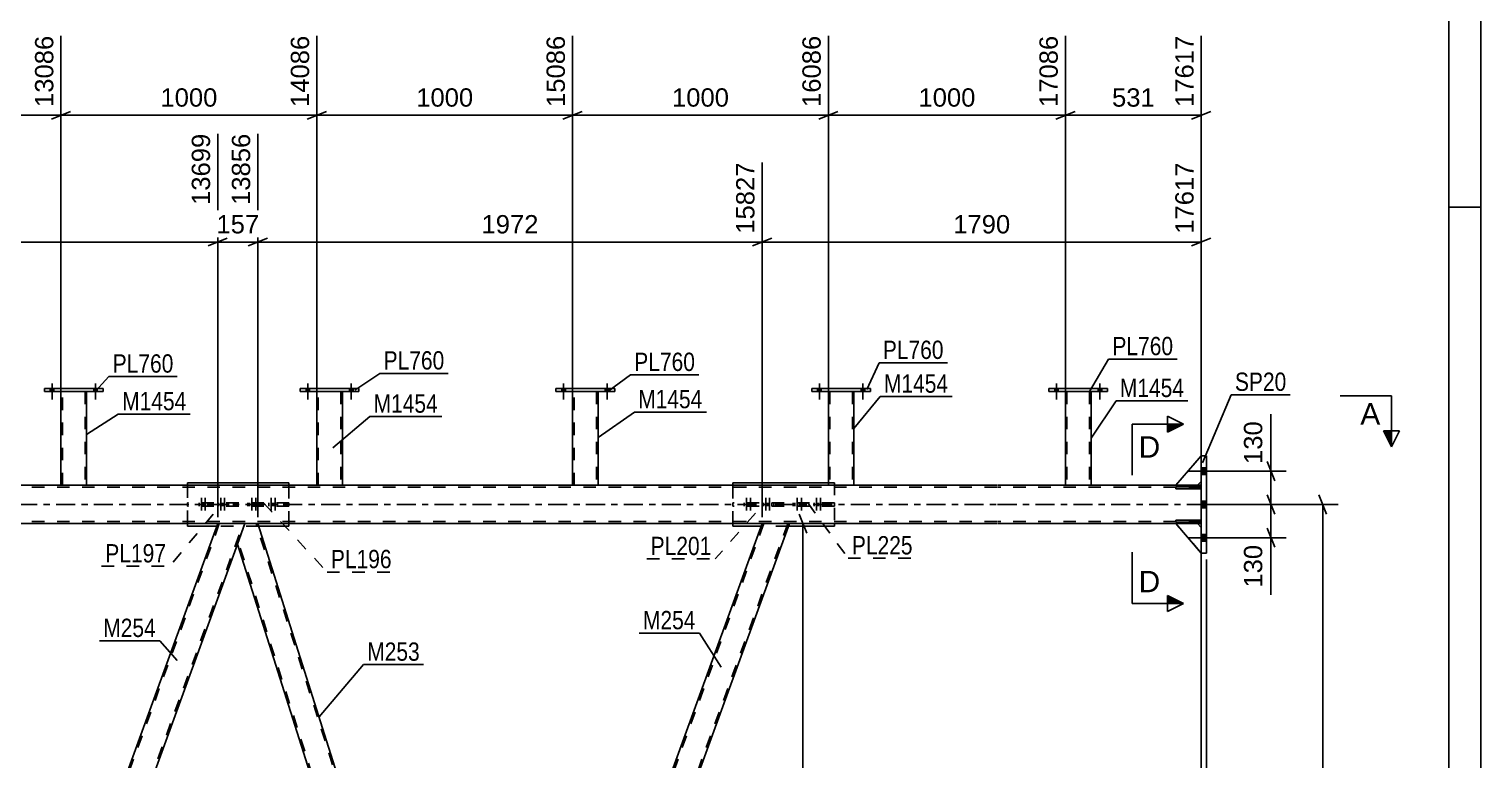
# Model space of a CAD drawing. Header units: millimetres. Extents: x -135 to 706, y -401 to 193.
# Drawn here: x 478.5 to 705.6, y -39.9 to 74.3 of the extents above; entities that cross this region are included whole.
import ezdxf

# ---------------------------------------------------------------- set-up
doc = ezdxf.new("R2010")
doc.units = ezdxf.units.MM
doc.linetypes.add('DXK_LINE_DOT2', pattern=[3.9198, 1.9599, -1.9599])
doc.linetypes.add('DXK_LINE_DOT3', pattern=[5.9187, 2.979, -0.9799, 0.9799, -0.9799])
doc.styles.add('Arial', font='arial.ttf', dxfattribs={"height": 0.2})
doc.styles.add('Arial Narrow', font='ARIALN.TTF', dxfattribs={"height": 0.2})

# ---------------------------------------------------------------- blocks, each defined once
blk = doc.blocks.new('Unknown-717262918-1115')
at = {"color": 5, "linetype": 'Continuous'}
for p, q in [((705.55, -400.51), (705.55, 193.49)), ((700.55, -395.51), (700.55, 188.49)), ((705.55, 46.49), (700.55, 46.49))]:
    blk.add_line(p, q, dxfattribs=at)
blk = doc.blocks.new('Part-717262918-3186 - 3120')
at = {"color": 2, "linetype": 'Continuous'}
for p, q in [((600.9, 17.64), (600.9, 18.12)), ((610.1, 18.12), (600.9, 18.12)), ((610.1, 17.64), (600.9, 17.64)), ((610.1, 17.64), (610.1, 18.12))]:
    blk.add_line(p, q, dxfattribs=at)
blk = doc.blocks.new('Part-717262918-3152 - 3120')
at = {"color": 2, "linetype": 'Continuous'}
for p, q in [((520.9, 17.64), (520.9, 18.12)), ((530.1, 18.12), (520.9, 18.12)), ((530.1, 17.64), (520.9, 17.64)), ((530.1, 17.64), (530.1, 18.12))]:
    blk.add_line(p, q, dxfattribs=at)
blk = doc.blocks.new('Part-717262918-3157 - 3120')
at = {"color": 2, "linetype": 'Continuous'}
for p, q in [((563.5, 17.64), (563.5, 3)), ((567.5, 3), (567.5, 17.64))]:
    blk.add_line(p, q, dxfattribs=at)
at = {"color": 7, "linetype": 'DXK_LINE_DOT2'}
for p, q in [((567.5, 17.64), (563.5, 17.64)), ((563.74, 3), (563.74, 17.64)), ((567.26, 17.64), (567.26, 3)), ((567.5, 3), (563.5, 3)), ((563.5, 3), (563.5, 3)), ((567.5, 3), (567.5, 3)), ((567.5, 3), (567.5, 3))]:
    blk.add_line(p, q, dxfattribs=at)
blk = doc.blocks.new('Bolt-717262918-3159 - 3120')
at = {"linetype": 'Continuous'}
for points in [[(638.89, 17.64), (639.45, 17.64), (639.45, 18.12), (638.89, 18.12)], [(638.89, 17.64), (639.45, 17.64), (639.45, 18.12), (638.89, 18.12)], [(645.69, 17.64), (646.25, 17.64), (646.25, 18.12), (645.69, 18.12)], [(645.69, 17.64), (646.25, 17.64), (646.25, 18.12), (645.69, 18.12)]]:
    blk.add_hatch(color=1, dxfattribs=at).paths.add_polyline_path(points)
at = {"color": 1, "linetype": 'Continuous'}
for p, q in [((639.17, 18.92), (639.17, 16.4)), ((639.17, 18.92), (639.17, 16.4)), ((645.97, 18.92), (645.97, 16.4)), ((645.97, 18.92), (645.97, 16.4)), ((638.89, 18.12), (638.89, 17.64)), ((638.89, 18.12), (638.89, 17.64)), ((639.45, 18.12), (639.45, 17.64)), ((639.45, 18.12), (639.45, 17.64)), ((645.69, 18.12), (645.69, 17.64)), ((645.69, 18.12), (645.69, 17.64)), ((646.25, 18.12), (646.25, 17.64)), ((646.25, 18.12), (646.25, 17.64))]:
    blk.add_line(p, q, dxfattribs=at)
blk = doc.blocks.new('Bolt-717262918-3160 - 3120')
at = {"color": 1, "linetype": 'DXK_LINE_DOT2'}
for p, q in [((590.35, 0.24), (590.35, -0.24)), ((590.71, 1.04), (590.71, -1.96)), ((590.95, 0.24), (590.95, -0.24)), ((591.07, 0.24), (591.07, -0.24)), ((591.31, 1.04), (591.31, -1.96)), ((591.67, 0.24), (591.67, -0.24)), ((593.36, 0.24), (593.36, -0.24)), ((593.72, 1.04), (593.72, -1.96)), ((593.96, 0.24), (593.96, -0.24)), ((594.08, 0.24), (594.08, -0.24)), ((594.32, 1.04), (594.32, -1.96)), ((594.68, 0.24), (594.68, -0.24))]:
    blk.add_line(p, q, dxfattribs=at)
blk = doc.blocks.new('Bolt-717262918-3161 - 3120')
at = {"linetype": 'Continuous'}
for points in [[(601.82, 17.64), (602.38, 17.64), (602.38, 18.12), (601.82, 18.12)], [(601.82, 17.64), (602.38, 17.64), (602.38, 18.12), (601.82, 18.12)], [(608.62, 17.64), (609.18, 17.64), (609.18, 18.12), (608.62, 18.12)], [(608.62, 17.64), (609.18, 17.64), (609.18, 18.12), (608.62, 18.12)]]:
    blk.add_hatch(color=1, dxfattribs=at).paths.add_polyline_path(points)
at = {"color": 1, "linetype": 'Continuous'}
for p, q in [((602.1, 18.92), (602.1, 16.4)), ((602.1, 18.92), (602.1, 16.4)), ((608.9, 18.92), (608.9, 16.4)), ((608.9, 18.92), (608.9, 16.4)), ((601.82, 18.12), (601.82, 17.64)), ((601.82, 18.12), (601.82, 17.64)), ((602.38, 18.12), (602.38, 17.64)), ((602.38, 18.12), (602.38, 17.64)), ((608.62, 18.12), (608.62, 17.64)), ((608.62, 18.12), (608.62, 17.64)), ((609.18, 18.12), (609.18, 17.64)), ((609.18, 18.12), (609.18, 17.64))]:
    blk.add_line(p, q, dxfattribs=at)
blk = doc.blocks.new('Bolt-717262918-3163 - 3120')
at = {"linetype": 'Continuous'}
for points in [[(561.82, 17.64), (562.38, 17.64), (562.38, 18.12), (561.82, 18.12)], [(561.82, 17.64), (562.38, 17.64), (562.38, 18.12), (561.82, 18.12)], [(568.62, 17.64), (569.18, 17.64), (569.18, 18.12), (568.62, 18.12)], [(568.62, 17.64), (569.18, 17.64), (569.18, 18.12), (568.62, 18.12)]]:
    blk.add_hatch(color=1, dxfattribs=at).paths.add_polyline_path(points)
at = {"color": 1, "linetype": 'Continuous'}
for p, q in [((562.1, 18.92), (562.1, 16.4)), ((562.1, 18.92), (562.1, 16.4)), ((568.9, 18.92), (568.9, 16.4)), ((568.9, 18.92), (568.9, 16.4)), ((561.82, 18.12), (561.82, 17.64)), ((561.82, 18.12), (561.82, 17.64)), ((562.38, 18.12), (562.38, 17.64)), ((562.38, 18.12), (562.38, 17.64)), ((568.62, 18.12), (568.62, 17.64)), ((568.62, 18.12), (568.62, 17.64)), ((569.18, 18.12), (569.18, 17.64)), ((569.18, 18.12), (569.18, 17.64))]:
    blk.add_line(p, q, dxfattribs=at)
blk = doc.blocks.new('Part-717262918-3176 - 3120')
at = {"color": 2, "linetype": 'Continuous'}
for p, q in [((560.9, 17.64), (560.9, 18.12)), ((570.1, 18.12), (560.9, 18.12)), ((570.1, 17.64), (560.9, 17.64)), ((570.1, 17.64), (570.1, 18.12))]:
    blk.add_line(p, q, dxfattribs=at)
blk = doc.blocks.new('Part-717262918-3181 - 3120')
at = {"color": 2, "linetype": 'Continuous'}
for p, q in [((603.5, 17.64), (603.5, 3)), ((607.5, 17.64), (607.5, 3))]:
    blk.add_line(p, q, dxfattribs=at)
at = {"color": 7, "linetype": 'DXK_LINE_DOT2'}
for p, q in [((603.5, 17.64), (607.5, 17.64)), ((603.74, 17.64), (603.74, 3)), ((607.26, 17.64), (607.26, 3)), ((607.5, 3), (603.5, 3))]:
    blk.add_line(p, q, dxfattribs=at)
blk = doc.blocks.new('Part-717262918-3191 - 3120')
at = {"color": 2, "linetype": 'Continuous'}
for p, q in [((640.57, 17.64), (640.57, 3)), ((644.57, 17.64), (644.57, 3))]:
    blk.add_line(p, q, dxfattribs=at)
at = {"color": 7, "linetype": 'DXK_LINE_DOT2'}
for p, q in [((640.57, 17.64), (644.57, 17.64)), ((640.81, 17.64), (640.81, 3)), ((644.33, 17.64), (644.33, 3)), ((644.57, 3), (640.57, 3))]:
    blk.add_line(p, q, dxfattribs=at)
blk = doc.blocks.new('Part-717262918-3196 - 3120')
at = {"color": 2, "linetype": 'Continuous'}
for p, q in [((637.97, 17.64), (637.97, 18.12)), ((647.17, 18.12), (637.97, 18.12)), ((647.17, 17.64), (637.97, 17.64)), ((647.17, 17.64), (647.17, 18.12))]:
    blk.add_line(p, q, dxfattribs=at)
blk = doc.blocks.new('Bolt-717262918-3332 - 3120')
at = {"color": 1, "linetype": 'DXK_LINE_DOT2'}
for p, q in [((598.27, 0.24), (598.27, -0.24)), ((598.63, 1.04), (598.63, -1.96)), ((598.92, 0.24), (598.92, -0.24)), ((598.99, 0.24), (598.99, -0.24)), ((599.28, 1.04), (599.28, -1.96)), ((599.64, 0.24), (599.64, -0.24)), ((601.26, 0.24), (601.26, -0.24)), ((601.62, 1.04), (601.62, -1.96)), ((601.9, 0.24), (601.9, -0.24)), ((601.98, 0.24), (601.98, -0.24)), ((602.26, 1.04), (602.26, -1.96)), ((602.62, 0.24), (602.62, -0.24))]:
    blk.add_line(p, q, dxfattribs=at)
blk = doc.blocks.new('Bolt-717262918-3206 - 3120')
at = {"linetype": 'Continuous'}
for points in [[(521.82, 17.64), (522.38, 17.64), (522.38, 18.12), (521.82, 18.12)], [(521.82, 17.64), (522.38, 17.64), (522.38, 18.12), (521.82, 18.12)], [(528.62, 17.64), (529.18, 17.64), (529.18, 18.12), (528.62, 18.12)], [(528.62, 17.64), (529.18, 17.64), (529.18, 18.12), (528.62, 18.12)]]:
    blk.add_hatch(color=1, dxfattribs=at).paths.add_polyline_path(points)
at = {"color": 1, "linetype": 'Continuous'}
for p, q in [((522.1, 18.92), (522.1, 16.4)), ((522.1, 18.92), (522.1, 16.4)), ((528.9, 18.92), (528.9, 16.4)), ((528.9, 18.92), (528.9, 16.4)), ((521.82, 18.12), (521.82, 17.64)), ((521.82, 18.12), (521.82, 17.64)), ((522.38, 18.12), (522.38, 17.64)), ((522.38, 18.12), (522.38, 17.64)), ((528.62, 18.12), (528.62, 17.64)), ((528.62, 18.12), (528.62, 17.64)), ((529.18, 18.12), (529.18, 17.64)), ((529.18, 18.12), (529.18, 17.64))]:
    blk.add_line(p, q, dxfattribs=at)
blk = doc.blocks.new('Bolt-717262918-3207 - 3120')
at = {"color": 1, "linetype": 'DXK_LINE_DOT2'}
for p, q in [((505.09, 0.24), (505.09, -0.24)), ((505.45, 1.04), (505.45, -1.96)), ((505.69, 0.24), (505.69, -0.24)), ((505.81, 0.24), (505.81, -0.24)), ((506.05, 1.04), (506.05, -1.96)), ((506.41, 0.24), (506.41, -0.24)), ((508.11, 0.24), (508.11, -0.24)), ((508.47, 1.04), (508.47, -1.96)), ((508.71, 0.24), (508.71, -0.24)), ((508.83, 0.24), (508.83, -0.24)), ((509.07, 1.04), (509.07, -1.96)), ((509.43, 0.24), (509.43, -0.24))]:
    blk.add_line(p, q, dxfattribs=at)
blk = doc.blocks.new('Bolt-717262918-3208 - 3120')
at = {"color": 1, "linetype": 'DXK_LINE_DOT2'}
for p, q in [((513, 0.24), (513, -0.24)), ((513.36, 1.04), (513.36, -1.96)), ((513.6, 0.24), (513.6, -0.24)), ((513.72, 0.24), (513.72, -0.24)), ((513.96, 1.04), (513.96, -1.96)), ((514.32, 0.24), (514.32, -0.24)), ((516.02, 0.24), (516.02, -0.24)), ((516.38, 1.04), (516.38, -1.96)), ((516.62, 0.24), (516.62, -0.24)), ((516.74, 0.24), (516.74, -0.24)), ((516.98, 1.04), (516.98, -1.96)), ((517.34, 0.24), (517.34, -0.24))]:
    blk.add_line(p, q, dxfattribs=at)
blk = doc.blocks.new('Part-717262918-3354 - 3120')
at = {"color": 2, "linetype": 'Continuous'}
for p, q in [((661.81, -7.6), (661.81, 7.6)), ((661.81, 7.6), (662.61, 7.6)), ((662.61, 7.6), (662.61, -7.6)), ((662.61, -7.6), (661.81, -7.6))]:
    blk.add_line(p, q, dxfattribs=at)
blk = doc.blocks.new('Part-717262918-3308 - 3120')
at = {"color": 7, "linetype": 'DXK_LINE_DOT2'}
for p, q in [((508.26, -3), (465.39, -120.79)), ((469.14, -120.79), (512.01, -3)), ((508.01, -3), (512.26, -3)), ((512.26, -3), (511.1, -6.21))]:
    blk.add_line(p, q, dxfattribs=at)
at = {"color": 2, "linetype": 'Continuous'}
for p, q in [((465.86, -118.8), (508.01, -3)), ((511.1, -6.21), (469.39, -120.79))]:
    blk.add_line(p, q, dxfattribs=at)
blk = doc.blocks.new('Part-717262918-3313 - 3120')
at = {"color": 7, "linetype": 'DXK_LINE_DOT2'}
for p, q in [((593.4, -3), (550.52, -120.79)), ((597.14, -3), (554.27, -120.79)), ((593.14, -3), (597.4, -3))]:
    blk.add_line(p, q, dxfattribs=at)
at = {"color": 2, "linetype": 'Continuous'}
for p, q in [((550.99, -118.79), (593.14, -3)), ((597.4, -3), (554.53, -120.79))]:
    blk.add_line(p, q, dxfattribs=at)
blk = doc.blocks.new('Part-717262918-3328 - 3120')
at = {"color": 2, "linetype": 'Continuous'}
for p, q in [((512.26, -3), (511.1, -6.21)), ((550.99, -118.79), (514.28, -3)), ((511.1, -6.21), (547.43, -120.79))]:
    blk.add_line(p, q, dxfattribs=at)
at = {"color": 7, "linetype": 'DXK_LINE_DOT2'}
for p, q in [((514.28, -3), (512.26, -3)), ((550.86, -119.16), (514.02, -3)), ((547.68, -120.79), (511.23, -5.84))]:
    blk.add_line(p, q, dxfattribs=at)
blk = doc.blocks.new('Bolt-717262918-3339 - 3120')
at = {"linetype": 'Continuous'}
for points in [[(481.82, 17.64), (482.38, 17.64), (482.38, 18.12), (481.82, 18.12)], [(481.82, 17.64), (482.38, 17.64), (482.38, 18.12), (481.82, 18.12)], [(488.62, 17.64), (489.18, 17.64), (489.18, 18.12), (488.62, 18.12)], [(488.62, 17.64), (489.18, 17.64), (489.18, 18.12), (488.62, 18.12)]]:
    blk.add_hatch(color=1, dxfattribs=at).paths.add_polyline_path(points)
at = {"color": 1, "linetype": 'Continuous'}
for p, q in [((482.1, 18.92), (482.1, 16.4)), ((482.1, 18.92), (482.1, 16.4)), ((488.9, 18.92), (488.9, 16.4)), ((488.9, 18.92), (488.9, 16.4)), ((481.82, 18.12), (481.82, 17.64)), ((481.82, 18.12), (481.82, 17.64)), ((482.38, 18.12), (482.38, 17.64)), ((482.38, 18.12), (482.38, 17.64)), ((488.62, 18.12), (488.62, 17.64)), ((488.62, 18.12), (488.62, 17.64)), ((489.18, 18.12), (489.18, 17.64)), ((489.18, 18.12), (489.18, 17.64))]:
    blk.add_line(p, q, dxfattribs=at)
blk = doc.blocks.new('Part-717262918-3712 - 3120')
at = {"color": 2, "linetype": 'Continuous'}
for p, q in [((657.81, -3), (661.21, -3)), ((661.81, -7.6), (657.81, -3)), ((661.21, -3), (661.81, -3.6))]:
    blk.add_line(p, q, dxfattribs=at)
at = {"color": 7, "linetype": 'DXK_LINE_DOT2'}
blk.add_line((661.81, -7.6), (661.81, -3.6), dxfattribs=at)
blk = doc.blocks.new('Part-717262918-3778 - 3120')
at = {"color": 2, "linetype": 'Continuous'}
for p, q in [((588.54, 3.4), (588.54, 3)), ((603.5, 3.4), (588.54, 3.4)), ((588.54, -3.4), (588.54, -3)), ((593, -3.4), (588.54, -3.4)), ((604.45, -3.4), (597.25, -3.4)), ((604.45, -3.4), (604.45, -3))]:
    blk.add_line(p, q, dxfattribs=at)
at = {"color": 7, "linetype": 'DXK_LINE_DOT2'}
for p, q in [((588.54, -3), (588.54, 3)), ((603.5, 3.4), (604.45, 3.4)), ((604.45, 3.4), (604.45, -3)), ((597.25, -3.4), (593, -3.4))]:
    blk.add_line(p, q, dxfattribs=at)
blk = doc.blocks.new('Bolt-717262918-3736 - 3120')
at = {"linetype": 'Continuous'}
for points in [[(662.61, 4.68), (662.61, 5.72), (661.81, 5.72), (661.81, 4.68)], [(662.61, 4.68), (662.61, 5.72), (661.81, 5.72), (661.81, 4.68)], [(662.61, 4.68), (662.61, 5.72), (661.81, 5.72), (661.81, 4.68)], [(662.61, -0.52), (662.61, 0.52), (661.81, 0.52), (661.81, -0.52)], [(662.61, -0.52), (662.61, 0.52), (661.81, 0.52), (661.81, -0.52)], [(662.61, -5.72), (662.61, -4.68), (661.81, -4.68), (661.81, -5.72)], [(662.61, -5.72), (662.61, -4.68), (661.81, -4.68), (661.81, -5.72)], [(662.61, -5.72), (662.61, -4.68), (661.81, -4.68), (661.81, -5.72)]]:
    blk.add_hatch(color=1, dxfattribs=at).paths.add_polyline_path(points)
at = {"color": 1, "linetype": 'Continuous'}
for p, q in [((664.01, 5.2), (659.81, 5.2)), ((664.01, 5.2), (659.81, 5.2)), ((664.01, 5.2), (659.81, 5.2)), ((662.61, 5.72), (661.81, 5.72)), ((662.61, 5.72), (661.81, 5.72)), ((662.61, 5.72), (661.81, 5.72)), ((662.61, 4.68), (661.81, 4.68)), ((662.61, 4.68), (661.81, 4.68)), ((662.61, 4.68), (661.81, 4.68)), ((664.01, 0), (659.81, 0)), ((664.01, 0), (659.81, 0)), ((662.61, 0.52), (661.81, 0.52)), ((662.61, 0.52), (661.81, 0.52)), ((662.61, -0.52), (661.81, -0.52)), ((662.61, -0.52), (661.81, -0.52)), ((664.01, -5.2), (659.81, -5.2)), ((664.01, -5.2), (659.81, -5.2)), ((664.01, -5.2), (659.81, -5.2)), ((662.61, -4.68), (661.81, -4.68)), ((662.61, -4.68), (661.81, -4.68)), ((662.61, -4.68), (661.81, -4.68)), ((662.61, -5.72), (661.81, -5.72)), ((662.61, -5.72), (661.81, -5.72)), ((662.61, -5.72), (661.81, -5.72))]:
    blk.add_line(p, q, dxfattribs=at)
blk = doc.blocks.new('Part-717262918-3643 - 3120')
at = {"color": 2, "linetype": 'Continuous'}
for p, q in [((480.9, 17.64), (480.9, 18.12)), ((490.1, 18.12), (480.9, 18.12)), ((490.1, 17.64), (480.9, 17.64)), ((490.1, 17.64), (490.1, 18.12))]:
    blk.add_line(p, q, dxfattribs=at)
blk = doc.blocks.new('Part-717262918-3599 - 3120')
at = {"color": 7, "linetype": 'DXK_LINE_DOT2'}
for p, q in [((661.81, -2.44), (657.81, -2.44)), ((657.81, -2.44), (657.81, -2.76)), ((657.81, -2.76), (661.81, -2.76)), ((661.21, -2.76), (661.21, -2.44)), ((661.81, -2.76), (661.81, -2.44))]:
    blk.add_line(p, q, dxfattribs=at)
blk = doc.blocks.new('Part-717262918-3487 - 3120')
at = {"color": 7, "linetype": 'DXK_LINE_DOT2'}
for p, q in [((604.45, 0.24), (588.54, 0.24)), ((588.54, 0.24), (588.54, -0.24)), ((594.95, 0.24), (594.95, -0.24)), ((597.99, -0.24), (597.99, 0.24)), ((604.45, 0.24), (604.45, -0.24)), ((604.45, -0.24), (588.54, -0.24))]:
    blk.add_line(p, q, dxfattribs=at)
blk = doc.blocks.new('Part-717262918-3492 - 3120')
at = {"color": 2, "linetype": 'Continuous'}
for p, q in [((503.29, 3.4), (503.29, 3)), ((503.29, 3.4), (519.14, 3.4)), ((519.14, 3.4), (519.14, 3)), ((503.29, -3), (503.29, -3.4)), ((503.29, -3.4), (507.86, -3.4)), ((519.14, -3.4), (514.4, -3.4)), ((519.14, -3.4), (519.14, -3))]:
    blk.add_line(p, q, dxfattribs=at)
at = {"color": 7, "linetype": 'DXK_LINE_DOT2'}
for p, q in [((503.29, 3), (503.29, -3)), ((519.14, -3), (519.14, 3)), ((514.4, -3.4), (507.86, -3.4))]:
    blk.add_line(p, q, dxfattribs=at)
blk = doc.blocks.new('Part-717262918-3497 - 3120')
at = {"color": 7, "linetype": 'DXK_LINE_DOT2'}
for p, q in [((519.14, 0.24), (503.29, 0.24)), ((503.29, 0.24), (503.29, -0.24)), ((509.7, 0.24), (509.7, -0.24)), ((512.73, -0.24), (512.73, 0.24)), ((519.14, 0.24), (519.14, -0.24)), ((519.14, -0.24), (503.29, -0.24))]:
    blk.add_line(p, q, dxfattribs=at)
blk = doc.blocks.new('Part-717262918-3711 - 3120')
at = {"color": 7, "linetype": 'DXK_LINE_DOT2'}
for p, q in [((661.81, 7.6), (657.81, 3)), ((661.81, 3.6), (661.81, 7.6)), ((657.81, 3), (661.21, 3)), ((661.21, 3), (661.81, 3.6))]:
    blk.add_line(p, q, dxfattribs=at)
blk = doc.blocks.new('Part-717262918-3596 - 3120')
at = {"color": 2, "linetype": 'Continuous'}
for p, q in [((657.81, 2.76), (661.81, 2.76)), ((657.81, 2.44), (657.81, 2.76)), ((661.81, 2.44), (657.81, 2.44)), ((661.81, 2.76), (661.81, 2.44))]:
    blk.add_line(p, q, dxfattribs=at)
at = {"color": 7, "linetype": 'DXK_LINE_DOT2'}
blk.add_line((661.21, 2.44), (661.21, 2.76), dxfattribs=at)
blk = doc.blocks.new('Part-717262918-3597 - 3120')
at = {"color": 2, "linetype": 'Continuous'}
for p, q in [((657.81, -2.44), (661.81, -2.44)), ((657.81, -2.76), (657.81, -2.44)), ((661.81, -2.76), (657.81, -2.76)), ((661.81, -2.44), (661.81, -2.76))]:
    blk.add_line(p, q, dxfattribs=at)
at = {"color": 7, "linetype": 'DXK_LINE_DOT2'}
blk.add_line((661.21, -2.76), (661.21, -2.44), dxfattribs=at)
blk = doc.blocks.new('Part-717262918-3598 - 3120')
at = {"color": 7, "linetype": 'DXK_LINE_DOT2'}
for p, q in [((661.81, 2.76), (657.81, 2.76)), ((657.81, 2.76), (657.81, 2.44)), ((657.81, 2.44), (661.81, 2.44)), ((661.21, 2.76), (661.21, 2.44)), ((661.81, 2.44), (661.81, 2.76))]:
    blk.add_line(p, q, dxfattribs=at)
blk = doc.blocks.new('Part-717262918-3600 - 3120')
at = {"color": 2, "linetype": 'Continuous'}
for p, q in [((661.81, 7.6), (657.81, 3)), ((657.81, 3), (661.21, 3)), ((661.21, 3), (661.81, 3.6))]:
    blk.add_line(p, q, dxfattribs=at)
at = {"color": 7, "linetype": 'DXK_LINE_DOT2'}
blk.add_line((661.81, 7.6), (661.81, 3.6), dxfattribs=at)
blk = doc.blocks.new('Part-717262918-3605 - 3120')
at = {"color": 7, "linetype": 'DXK_LINE_DOT2'}
for p, q in [((629.87, 2.68), (-39.95, 2.68)), ((661.81, 2.68), (629.97, 2.68)), ((661.21, 3), (657.81, 3)), ((661.81, -3), (661.81, 3)), ((629.87, -2.68), (-39.95, -2.68)), ((661.81, -2.68), (629.97, -2.68)), ((661.21, -3), (657.81, -3))]:
    blk.add_line(p, q, dxfattribs=at)
at = {"color": 2, "linetype": 'Continuous'}
for p, q in [((629.87, 3), (-35.95, 3)), ((657.81, 3), (629.97, 3)), ((661.81, 3), (661.21, 3)), ((629.87, -3), (-35.95, -3)), ((657.81, -3), (629.97, -3)), ((661.81, -3), (661.21, -3))]:
    blk.add_line(p, q, dxfattribs=at)
at = {"color": 7, "linetype": 'DXK_LINE_DOT3'}
for p, q in [((-49.95, 0), (629.87, 0)), ((629.97, 0), (671.81, 0))]:
    blk.add_line(p, q, dxfattribs=at)
blk = doc.blocks.new('Part-717262918-3638 - 3120')
at = {"color": 2, "linetype": 'Continuous'}
for p, q in [((523.5, 17.64), (523.5, 3)), ((527.5, 3), (527.5, 17.64))]:
    blk.add_line(p, q, dxfattribs=at)
at = {"color": 7, "linetype": 'DXK_LINE_DOT2'}
for p, q in [((527.5, 17.64), (523.5, 17.64)), ((523.74, 3), (523.74, 17.64)), ((527.26, 17.64), (527.26, 3)), ((527.5, 3), (523.5, 3)), ((523.5, 3), (523.5, 3)), ((527.5, 3), (527.5, 3)), ((527.5, 3), (527.5, 3))]:
    blk.add_line(p, q, dxfattribs=at)
blk = doc.blocks.new('Part-717262918-3648 - 3120')
at = {"color": 2, "linetype": 'Continuous'}
for p, q in [((483.5, 17.64), (483.5, 3)), ((487.5, 3), (487.5, 17.64))]:
    blk.add_line(p, q, dxfattribs=at)
at = {"color": 7, "linetype": 'DXK_LINE_DOT2'}
for p, q in [((487.5, 17.64), (483.5, 17.64)), ((483.74, 3), (483.74, 17.64)), ((487.26, 17.64), (487.26, 3)), ((487.5, 3), (483.5, 3)), ((483.5, 3), (483.5, 3)), ((487.5, 3), (487.5, 3)), ((487.5, 3), (487.5, 3))]:
    blk.add_line(p, q, dxfattribs=at)
blk = doc.blocks.new('Part-717262918-3713 - 3120')
at = {"color": 7, "linetype": 'DXK_LINE_DOT2'}
for p, q in [((657.81, -3), (661.21, -3)), ((661.81, -7.6), (657.81, -3)), ((661.21, -3), (661.81, -3.6)), ((661.81, -3.6), (661.81, -7.6))]:
    blk.add_line(p, q, dxfattribs=at)
blk = doc.blocks.new('StraightDimension-717262918-5148 - 3120')
at = {"color": 7, "linetype": 'Continuous'}
for p, q in [((593.14, -2), (593.14, 53.45)), ((661.81, 4), (661.81, 53.45)), ((594.64, 41.63), (591.64, 40.43)), ((593.14, 41.03), (661.81, 41.03)), ((660.31, 40.43), (663.31, 41.63))]:
    blk.add_line(p, q, dxfattribs=at)
at = {"color": 0, "linetype": 'Continuous'}
blk.add_wipeout([(661.21, 54.05), (657.01, 54.05), (657.01, 41.73), (661.21, 41.73)], dxfattribs=at)
at = {"color": 0}
blk.add_wipeout([(632.52, 41.78), (632.52, 45.98), (622.43, 45.98), (622.43, 41.78)], dxfattribs=at)
at = {"color": 3, "linetype": 'Continuous', "style": 'Arial'}
blk.add_text('17617', height=2.865, rotation=90.0002, dxfattribs=at).set_placement((660.61, 42.33))
at = {"color": 3, "style": 'Arial'}
blk.add_text('1790', height=2.865, dxfattribs=at).set_placement((623.03, 42.38))
blk = doc.blocks.new('StraightDimension-717262918-10245 - 3120')
at = {"color": 7, "linetype": 'Continuous'}
for p, q in [((443.5, 15.44), (443.5, 73.27)), ((483.5, 15.44), (483.5, 73.27)), ((445, 61.45), (442, 60.25)), ((482, 60.25), (485, 61.45)), ((443.5, 60.85), (483.5, 60.85))]:
    blk.add_line(p, q, dxfattribs=at)
at = {"color": 0, "linetype": 'Continuous'}
blk.add_wipeout([(482.9, 73.87), (478.7, 73.87), (478.7, 61.55), (482.9, 61.55)], dxfattribs=at)
at = {"color": 0}
blk.add_wipeout([(468.55, 61.6), (468.55, 65.8), (458.45, 65.8), (458.45, 61.6)], dxfattribs=at)
at = {"color": 3, "linetype": 'Continuous', "style": 'Arial'}
blk.add_text('13086', height=2.865, rotation=90.0002, dxfattribs=at).set_placement((482.3, 62.15))
at = {"color": 3, "style": 'Arial'}
blk.add_text('1000', height=2.865, dxfattribs=at).set_placement((459.05, 62.2))
blk = doc.blocks.new('StraightDimension-717262918-10242 - 3120')
at = {"color": 7, "linetype": 'Continuous'}
for p, q in [((563.5, 16.33), (563.5, 73.27)), ((603.5, 16.33), (603.5, 73.27)), ((565, 61.45), (562, 60.25)), ((602, 60.25), (605, 61.45)), ((563.5, 60.85), (603.5, 60.85))]:
    blk.add_line(p, q, dxfattribs=at)
at = {"color": 0, "linetype": 'Continuous'}
blk.add_wipeout([(602.9, 73.87), (598.7, 73.87), (598.7, 61.55), (602.9, 61.55)], dxfattribs=at)
at = {"color": 0}
blk.add_wipeout([(588.55, 61.6), (588.55, 65.8), (578.45, 65.8), (578.45, 61.6)], dxfattribs=at)
at = {"color": 3, "linetype": 'Continuous', "style": 'Arial'}
blk.add_text('16086', height=2.865, rotation=90.0002, dxfattribs=at).set_placement((602.3, 62.15))
at = {"color": 3, "style": 'Arial'}
blk.add_text('1000', height=2.865, dxfattribs=at).set_placement((579.05, 62.2))
blk = doc.blocks.new('StraightDimension-717262918-3820 - 3120')
at = {"color": 7, "linetype": 'Continuous'}
for p, q in [((663.61, 5.2), (675.1, 5.2)), ((672.1, 6.7), (673.3, 3.7)), ((672.7, 0), (672.7, 5.2)), ((663.61, 0), (675.1, 0)), ((673.3, -1.5), (672.1, 1.5))]:
    blk.add_line(p, q, dxfattribs=at)
at = {"color": 0}
blk.add_wipeout([(671.94, 13.6), (667.74, 13.6), (667.74, 5.72), (671.94, 5.72)], dxfattribs=at)
at = {"color": 7, "linetype": 'Continuous'}
blk.add_line((672.7, 5.2), (672.7, 14.12), dxfattribs=at)
blk.add_line((672.7, 5.2), (672.7, 14.12), dxfattribs=at)
at = {"color": 3, "style": 'Arial'}
blk.add_text('130', height=2.865, rotation=90.0002, dxfattribs=at).set_placement((671.35, 6.33))
blk = doc.blocks.new('StraightDimension-717262918-10243 - 3120')
at = {"color": 7, "linetype": 'Continuous'}
for p, q in [((523.5, 15.44), (523.5, 73.27)), ((563.5, 16.33), (563.5, 73.27)), ((525, 61.45), (522, 60.25)), ((562, 60.25), (565, 61.45)), ((523.5, 60.85), (563.5, 60.85))]:
    blk.add_line(p, q, dxfattribs=at)
at = {"color": 0, "linetype": 'Continuous'}
blk.add_wipeout([(562.9, 73.87), (558.7, 73.87), (558.7, 61.55), (562.9, 61.55)], dxfattribs=at)
at = {"color": 0}
blk.add_wipeout([(548.55, 61.6), (548.55, 65.8), (538.45, 65.8), (538.45, 61.6)], dxfattribs=at)
at = {"color": 3, "linetype": 'Continuous', "style": 'Arial'}
blk.add_text('15086', height=2.865, rotation=90.0002, dxfattribs=at).set_placement((562.3, 62.15))
at = {"color": 3, "style": 'Arial'}
blk.add_text('1000', height=2.865, dxfattribs=at).set_placement((539.05, 62.2))
blk = doc.blocks.new('StraightDimension-717262918-9407 - 3120')
at = {"color": 7, "linetype": 'Continuous'}
for p, q in [((600.13, -4.5), (598.93, -1.5)), ((606.5, -3), (596.68, -3)), ((599.53, -120.79), (599.53, -3))]:
    blk.add_line(p, q, dxfattribs=at)
blk = doc.blocks.new('StraightDimension-717262918-4424 - 3120')
at = {"color": 7, "linetype": 'Continuous'}
blk.add_line((661.81, -4), (661.81, -67.85), dxfattribs=at)
blk = doc.blocks.new('StraightDimension-717262918-5117 - 3120')
at = {"color": 7, "linetype": 'Continuous'}
for p, q in [((514.28, -2), (514.28, 57.95)), ((593.14, -2), (593.14, 53.45)), ((515.78, 41.63), (512.78, 40.43)), ((514.28, 41.03), (593.14, 41.03)), ((591.64, 40.43), (594.64, 41.63))]:
    blk.add_line(p, q, dxfattribs=at)
at = {"color": 0, "linetype": 'Continuous'}
blk.add_wipeout([(592.54, 54.05), (588.34, 54.05), (588.34, 41.73), (592.54, 41.73)], dxfattribs=at)
at = {"color": 0}
blk.add_wipeout([(558.76, 41.78), (558.76, 45.98), (548.66, 45.98), (548.66, 41.78)], dxfattribs=at)
at = {"color": 3, "linetype": 'Continuous', "style": 'Arial'}
blk.add_text('15827', height=2.865, rotation=90.0002, dxfattribs=at).set_placement((591.94, 42.33))
at = {"color": 3, "style": 'Arial'}
blk.add_text('1972', height=2.865, dxfattribs=at).set_placement((549.26, 42.38))
blk = doc.blocks.new('StraightDimension-717262918-3812 - 3120')
at = {"color": 7, "linetype": 'Continuous'}
for p, q in [((663.61, 0), (675.1, 0)), ((672.1, 1.5), (673.3, -1.5)), ((672.7, -5.2), (672.7, 0)), ((673.3, -6.7), (672.1, -3.7)), ((663.61, -5.2), (675.1, -5.2))]:
    blk.add_line(p, q, dxfattribs=at)
at = {"color": 0}
blk.add_wipeout([(671.94, -5.73), (667.74, -5.73), (667.74, -13.6), (671.94, -13.6)], dxfattribs=at)
at = {"color": 7, "linetype": 'Continuous'}
blk.add_line((672.7, -5.2), (672.7, -14.12), dxfattribs=at)
blk.add_line((672.7, -5.2), (672.7, -14.12), dxfattribs=at)
at = {"color": 3, "style": 'Arial'}
blk.add_text('130', height=2.865, rotation=90.0002, dxfattribs=at).set_placement((671.35, -13))
blk = doc.blocks.new('StraightDimension-717262918-4529 - 3120')
at = {"color": 7, "linetype": 'Continuous'}
for p, q in [((663.61, 0), (683.2, 0)), ((681.4, -1.5), (680.2, 1.5)), ((680.8, -124.39), (680.8, 0))]:
    blk.add_line(p, q, dxfattribs=at)
blk = doc.blocks.new('StraightDimension-717262918-5055 - 3120')
at = {"color": 7, "linetype": 'Continuous'}
for p, q in [((429.13, -2), (429.13, 57.95)), ((508.01, -2), (508.01, 57.95)), ((430.63, 41.63), (427.63, 40.43)), ((429.13, 41.03), (508.01, 41.03)), ((506.51, 40.43), (509.51, 41.63))]:
    blk.add_line(p, q, dxfattribs=at)
at = {"color": 0, "linetype": 'Continuous'}
blk.add_wipeout([(507.41, 58.55), (503.21, 58.55), (503.21, 46.23), (507.41, 46.23)], dxfattribs=at)
at = {"color": 0}
blk.add_wipeout([(473.62, 41.78), (473.62, 45.98), (463.52, 45.98), (463.52, 41.78)], dxfattribs=at)
at = {"color": 3, "linetype": 'Continuous', "style": 'Arial'}
blk.add_text('13699', height=2.865, rotation=90.0002, dxfattribs=at).set_placement((506.81, 46.83))
at = {"color": 3, "style": 'Arial'}
blk.add_text('1972', height=2.865, dxfattribs=at).set_placement((464.12, 42.38))
blk = doc.blocks.new('StraightDimension-717262918-5086 - 3120')
at = {"color": 7, "linetype": 'Continuous'}
for p, q in [((508.01, -2), (508.01, 57.95)), ((514.28, -2), (514.28, 57.95)), ((506.51, 40.43), (509.51, 41.63)), ((508.01, 41.03), (514.28, 41.03)), ((515.78, 41.63), (512.78, 40.43))]:
    blk.add_line(p, q, dxfattribs=at)
at = {"color": 0}
blk.add_wipeout([(515.08, 41.78), (515.08, 45.98), (507.21, 45.98), (507.21, 41.78)], dxfattribs=at)
at = {"color": 0, "linetype": 'Continuous'}
blk.add_wipeout([(513.68, 58.55), (509.48, 58.55), (509.48, 46.23), (513.68, 46.23)], dxfattribs=at)
at = {"color": 3, "linetype": 'Continuous', "style": 'Arial'}
blk.add_text('13856', height=2.865, rotation=90.0002, dxfattribs=at).set_placement((513.08, 46.83))
at = {"color": 3, "style": 'Arial'}
blk.add_text('157', height=2.865, dxfattribs=at).set_placement((507.81, 42.38))
blk = doc.blocks.new('StraightDimension-717262918-5216 - 3120')
at = {"color": 7, "linetype": 'Continuous'}
blk.add_line((662.61, -8.6), (662.61, -162.28), dxfattribs=at)
blk = doc.blocks.new('StraightDimension-717262918-10240 - 3120')
at = {"color": 7, "linetype": 'Continuous'}
for p, q in [((640.57, 16.33), (640.57, 73.27)), ((661.81, 4), (661.81, 73.27)), ((642.07, 61.45), (639.07, 60.25)), ((660.31, 60.25), (663.31, 61.45)), ((640.57, 60.85), (661.81, 60.85))]:
    blk.add_line(p, q, dxfattribs=at)
at = {"color": 0, "linetype": 'Continuous'}
blk.add_wipeout([(661.21, 73.87), (657.01, 73.87), (657.01, 61.55), (661.21, 61.55)], dxfattribs=at)
at = {"color": 0}
blk.add_wipeout([(655.13, 61.6), (655.13, 65.8), (647.26, 65.8), (647.26, 61.6)], dxfattribs=at)
at = {"color": 3, "linetype": 'Continuous', "style": 'Arial'}
blk.add_text('17617', height=2.865, rotation=90.0002, dxfattribs=at).set_placement((660.61, 62.15))
at = {"color": 3, "style": 'Arial'}
blk.add_text('531', height=2.865, dxfattribs=at).set_placement((647.86, 62.2))
blk = doc.blocks.new('StraightDimension-717262918-10241 - 3120')
at = {"color": 7, "linetype": 'Continuous'}
for p, q in [((603.5, 16.33), (603.5, 73.27)), ((640.57, 16.33), (640.57, 73.27)), ((605, 61.45), (602, 60.25)), ((639.07, 60.25), (642.07, 61.45)), ((603.5, 60.85), (640.57, 60.85))]:
    blk.add_line(p, q, dxfattribs=at)
at = {"color": 0, "linetype": 'Continuous'}
blk.add_wipeout([(639.97, 73.87), (635.77, 73.87), (635.77, 61.55), (639.97, 61.55)], dxfattribs=at)
at = {"color": 0}
blk.add_wipeout([(627.08, 61.6), (627.08, 65.8), (616.99, 65.8), (616.99, 61.6)], dxfattribs=at)
at = {"color": 3, "linetype": 'Continuous', "style": 'Arial'}
blk.add_text('17086', height=2.865, rotation=90.0002, dxfattribs=at).set_placement((639.37, 62.15))
at = {"color": 3, "style": 'Arial'}
blk.add_text('1000', height=2.865, dxfattribs=at).set_placement((617.59, 62.2))
blk = doc.blocks.new('StraightDimension-717262918-10244 - 3120')
at = {"color": 7, "linetype": 'Continuous'}
for p, q in [((483.5, 15.44), (483.5, 73.27)), ((523.5, 15.44), (523.5, 73.27)), ((485, 61.45), (482, 60.25)), ((522, 60.25), (525, 61.45)), ((483.5, 60.85), (523.5, 60.85))]:
    blk.add_line(p, q, dxfattribs=at)
at = {"color": 0, "linetype": 'Continuous'}
blk.add_wipeout([(522.9, 73.87), (518.7, 73.87), (518.7, 61.55), (522.9, 61.55)], dxfattribs=at)
at = {"color": 0}
blk.add_wipeout([(508.54, 61.6), (508.54, 65.8), (498.45, 65.8), (498.45, 61.6)], dxfattribs=at)
at = {"color": 3, "linetype": 'Continuous', "style": 'Arial'}
blk.add_text('14086', height=2.865, rotation=90.0002, dxfattribs=at).set_placement((522.3, 62.15))
at = {"color": 3, "style": 'Arial'}
blk.add_text('1000', height=2.865, dxfattribs=at).set_placement((499.05, 62.2))
blk = doc.blocks.new('Mark-717262918-3187 - 3120')
at = {"color": 0}
blk.add_wipeout([(659.13, 16.79), (659.13, 19.79), (649.08, 19.79), (649.08, 16.79)], dxfattribs=at)
blk.add_wipeout([(659.13, 16.79), (659.13, 19.79), (649.08, 19.79), (649.08, 16.79)], dxfattribs=at)
at = {"color": 30, "linetype": 'Continuous'}
for p, q in [((644.57, 10.35), (648.48, 16.19)), ((648.48, 16.19), (659.73, 16.19))]:
    blk.add_line(p, q, dxfattribs=at)
at = {"color": 3, "style": 'Arial Narrow'}
blk.add_text('M1454', height=2.863, dxfattribs=at).set_placement((649.08, 16.79))
blk = doc.blocks.new('Mark-717262918-3192 - 3120')
at = {"color": 0}
blk.add_wipeout([(657.42, 23.34), (657.42, 26.34), (647.92, 26.34), (647.92, 23.34)], dxfattribs=at)
blk.add_wipeout([(657.42, 23.34), (657.42, 26.34), (647.92, 26.34), (647.92, 23.34)], dxfattribs=at)
at = {"color": 30, "linetype": 'Continuous'}
for p, q in [((644.34, 17.64), (647.32, 22.74)), ((647.32, 22.74), (658.02, 22.74))]:
    blk.add_line(p, q, dxfattribs=at)
at = {"color": 3, "style": 'Arial Narrow'}
blk.add_text('PL760', height=2.863, dxfattribs=at).set_placement((647.92, 23.34))
blk = doc.blocks.new('Mark-717262918-3148 - 3120')
at = {"color": 0}
blk.add_wipeout([(543.45, 21.1), (543.45, 24.1), (533.95, 24.1), (533.95, 21.1)], dxfattribs=at)
blk.add_wipeout([(543.45, 21.1), (543.45, 24.1), (533.95, 24.1), (533.95, 21.1)], dxfattribs=at)
at = {"color": 30, "linetype": 'Continuous'}
for p, q in [((529.44, 17.88), (533.35, 20.5)), ((533.35, 20.5), (544.05, 20.5))]:
    blk.add_line(p, q, dxfattribs=at)
at = {"color": 3, "style": 'Arial Narrow'}
blk.add_text('PL760', height=2.863, dxfattribs=at).set_placement((533.95, 21.1))
blk = doc.blocks.new('Mark-717262918-3153 - 3120')
at = {"color": 0}
blk.add_wipeout([(583.82, 15.05), (583.82, 18.05), (573.76, 18.05), (573.76, 15.05)], dxfattribs=at)
blk.add_wipeout([(583.82, 15.05), (583.82, 18.05), (573.76, 18.05), (573.76, 15.05)], dxfattribs=at)
at = {"color": 30, "linetype": 'Continuous'}
for p, q in [((567.5, 10.47), (573.16, 14.45)), ((573.16, 14.45), (584.42, 14.45))]:
    blk.add_line(p, q, dxfattribs=at)
at = {"color": 3, "style": 'Arial Narrow'}
blk.add_text('M1454', height=2.863, dxfattribs=at).set_placement((573.76, 15.05))
blk = doc.blocks.new('Mark-717262918-3172 - 3120')
at = {"color": 0}
blk.add_wipeout([(582.65, 20.87), (582.65, 23.87), (573.15, 23.87), (573.15, 20.87)], dxfattribs=at)
blk.add_wipeout([(582.65, 20.87), (582.65, 23.87), (573.15, 23.87), (573.15, 20.87)], dxfattribs=at)
at = {"color": 30, "linetype": 'Continuous'}
for p, q in [((569.01, 17.64), (572.55, 20.27)), ((572.55, 20.27), (583.25, 20.27))]:
    blk.add_line(p, q, dxfattribs=at)
at = {"color": 3, "style": 'Arial Narrow'}
blk.add_text('PL760', height=2.863, dxfattribs=at).set_placement((573.15, 20.87))
blk = doc.blocks.new('Mark-717262918-3177 - 3120')
at = {"color": 0}
blk.add_wipeout([(622.24, 17.47), (622.24, 20.47), (612.19, 20.47), (612.19, 17.47)], dxfattribs=at)
blk.add_wipeout([(622.24, 17.47), (622.24, 20.47), (612.19, 20.47), (612.19, 17.47)], dxfattribs=at)
at = {"color": 30, "linetype": 'Continuous'}
for p, q in [((607.5, 11.9), (611.59, 16.87)), ((611.59, 16.87), (622.84, 16.87))]:
    blk.add_line(p, q, dxfattribs=at)
at = {"color": 3, "style": 'Arial Narrow'}
blk.add_text('M1454', height=2.863, dxfattribs=at).set_placement((612.19, 17.47))
blk = doc.blocks.new('Mark-717262918-3182 - 3120')
at = {"color": 0}
blk.add_wipeout([(621.53, 22.75), (621.53, 25.75), (612.02, 25.75), (612.02, 22.75)], dxfattribs=at)
blk.add_wipeout([(621.53, 22.75), (621.53, 25.75), (612.02, 25.75), (612.02, 22.75)], dxfattribs=at)
at = {"color": 30, "linetype": 'Continuous'}
for p, q in [((609.49, 17.98), (611.42, 22.15)), ((611.42, 22.15), (622.13, 22.15))]:
    blk.add_line(p, q, dxfattribs=at)
at = {"color": 3, "style": 'Arial Narrow'}
blk.add_text('PL760', height=2.863, dxfattribs=at).set_placement((612.02, 22.75))
blk = doc.blocks.new('Mark-717262918-3304 - 3120')
at = {"color": 0}
blk.add_wipeout([(498.33, -20.72), (498.33, -17.72), (490.11, -17.72), (490.11, -20.72)], dxfattribs=at)
blk.add_wipeout([(498.33, -20.72), (498.33, -17.72), (490.11, -17.72), (490.11, -20.72)], dxfattribs=at)
at = {"color": 30, "linetype": 'Continuous'}
for p in [(489.51, -21.32), (501.66, -24.4)]:
    blk.add_line(p, (498.93, -21.32), dxfattribs=at)
at = {"color": 3, "style": 'Arial Narrow'}
blk.add_text('M254', height=2.863, dxfattribs=at).set_placement((490.11, -20.72))
blk = doc.blocks.new('Mark-717262918-3309 - 3120')
at = {"color": 0}
blk.add_wipeout([(582.74, -19.51), (582.74, -16.51), (574.51, -16.51), (574.51, -19.51)], dxfattribs=at)
blk.add_wipeout([(582.74, -19.51), (582.74, -16.51), (574.51, -16.51), (574.51, -19.51)], dxfattribs=at)
at = {"color": 30, "linetype": 'Continuous'}
for p in [(573.91, -20.11), (586.72, -25.42)]:
    blk.add_line(p, (583.34, -20.11), dxfattribs=at)
at = {"color": 3, "style": 'Arial Narrow'}
blk.add_text('M254', height=2.863, dxfattribs=at).set_placement((574.51, -19.51))
blk = doc.blocks.new('Mark-717262918-3324 - 3120')
at = {"color": 0}
blk.add_wipeout([(539.61, -24.44), (539.61, -21.44), (531.39, -21.44), (531.39, -24.44)], dxfattribs=at)
blk.add_wipeout([(539.61, -24.44), (539.61, -21.44), (531.39, -21.44), (531.39, -24.44)], dxfattribs=at)
at = {"color": 30, "linetype": 'Continuous'}
for p, q in [((523.86, -33.22), (530.79, -25.04)), ((530.79, -25.04), (540.21, -25.04))]:
    blk.add_line(p, q, dxfattribs=at)
at = {"color": 3, "style": 'Arial Narrow'}
blk.add_text('M253', height=2.863, dxfattribs=at).set_placement((531.39, -24.44))
blk = doc.blocks.new('Mark-717262918-3350 - 3120')
at = {"color": 0}
blk.add_wipeout([(675.12, 17.76), (675.12, 20.76), (667.08, 20.76), (667.08, 17.76)], dxfattribs=at)
blk.add_wipeout([(675.12, 17.76), (675.12, 20.76), (667.08, 20.76), (667.08, 17.76)], dxfattribs=at)
at = {"color": 30, "linetype": 'Continuous'}
for p, q in [((661.98, 6.49), (666.48, 17.16)), ((666.48, 17.16), (675.72, 17.16))]:
    blk.add_line(p, q, dxfattribs=at)
at = {"color": 3, "style": 'Arial Narrow'}
blk.add_text('SP20', height=2.863, dxfattribs=at).set_placement((667.08, 17.76))
blk = doc.blocks.new('Mark-717262918-3774 - 3120')
at = {"color": 0}
blk.add_wipeout([(585.22, -7.92), (585.22, -4.92), (575.71, -4.92), (575.71, -7.92)], dxfattribs=at)
blk.add_wipeout([(585.22, -7.92), (585.22, -4.92), (575.71, -4.92), (575.71, -7.92)], dxfattribs=at)
at = {"color": 30, "linetype": 'DXK_LINE_DOT2'}
for p in [(592.09, -1.36), (575.11, -8.52)]:
    blk.add_line(p, (585.82, -8.52), dxfattribs=at)
at = {"color": 3, "style": 'Arial Narrow'}
blk.add_text('PL201', height=2.863, dxfattribs=at).set_placement((575.71, -7.92))
blk = doc.blocks.new('Mark-717262918-3483 - 3120')
at = {"color": 0}
blk.add_wipeout([(616.68, -7.81), (616.68, -4.81), (607.18, -4.81), (607.18, -7.81)], dxfattribs=at)
blk.add_wipeout([(616.68, -7.81), (616.68, -4.81), (607.18, -4.81), (607.18, -7.81)], dxfattribs=at)
at = {"color": 30, "linetype": 'DXK_LINE_DOT2'}
for p, q in [((600.28, 0.24), (606.58, -8.41)), ((606.58, -8.41), (617.28, -8.41))]:
    blk.add_line(p, q, dxfattribs=at)
at = {"color": 3, "style": 'Arial Narrow'}
blk.add_text('PL225', height=2.863, dxfattribs=at).set_placement((607.18, -7.81))
blk = doc.blocks.new('Mark-717262918-3488 - 3120')
at = {"color": 0}
blk.add_wipeout([(499.93, -9.07), (499.93, -6.07), (490.43, -6.07), (490.43, -9.07)], dxfattribs=at)
blk.add_wipeout([(499.93, -9.07), (499.93, -6.07), (490.43, -6.07), (490.43, -9.07)], dxfattribs=at)
at = {"color": 30, "linetype": 'DXK_LINE_DOT2'}
for p in [(507.31, -1.5), (489.83, -9.67)]:
    blk.add_line(p, (500.53, -9.67), dxfattribs=at)
at = {"color": 3, "style": 'Arial Narrow'}
blk.add_text('PL197', height=2.863, dxfattribs=at).set_placement((490.43, -9.07))
blk = doc.blocks.new('Mark-717262918-3493 - 3120')
at = {"color": 0}
blk.add_wipeout([(535.22, -9.96), (535.22, -6.96), (525.71, -6.96), (525.71, -9.96)], dxfattribs=at)
blk.add_wipeout([(535.22, -9.96), (535.22, -6.96), (525.71, -6.96), (525.71, -9.96)], dxfattribs=at)
at = {"color": 30, "linetype": 'DXK_LINE_DOT2'}
for p, q in [((515.18, 0.24), (525.11, -10.56)), ((525.11, -10.56), (535.82, -10.56))]:
    blk.add_line(p, q, dxfattribs=at)
at = {"color": 3, "style": 'Arial Narrow'}
blk.add_text('PL196', height=2.863, dxfattribs=at).set_placement((525.71, -9.96))
blk = doc.blocks.new('Mark-717262918-3634 - 3120')
at = {"color": 0}
blk.add_wipeout([(542.43, 14.34), (542.43, 17.34), (532.38, 17.34), (532.38, 14.34)], dxfattribs=at)
blk.add_wipeout([(542.43, 14.34), (542.43, 17.34), (532.38, 17.34), (532.38, 14.34)], dxfattribs=at)
at = {"color": 30, "linetype": 'Continuous'}
for p, q in [((526.01, 8.85), (531.78, 13.74)), ((531.78, 13.74), (543.03, 13.74))]:
    blk.add_line(p, q, dxfattribs=at)
at = {"color": 3, "style": 'Arial Narrow'}
blk.add_text('M1454', height=2.863, dxfattribs=at).set_placement((532.38, 14.34))
blk = doc.blocks.new('Mark-717262918-3639 - 3120')
at = {"color": 0}
blk.add_wipeout([(501.09, 20.61), (501.09, 23.61), (491.59, 23.61), (491.59, 20.61)], dxfattribs=at)
blk.add_wipeout([(501.09, 20.61), (501.09, 23.61), (491.59, 23.61), (491.59, 20.61)], dxfattribs=at)
at = {"color": 30, "linetype": 'Continuous'}
for p, q in [((488.9, 17.73), (490.99, 20.01)), ((490.99, 20.01), (501.69, 20.01))]:
    blk.add_line(p, q, dxfattribs=at)
at = {"color": 3, "style": 'Arial Narrow'}
blk.add_text('PL760', height=2.863, dxfattribs=at).set_placement((491.59, 20.61))
blk = doc.blocks.new('Mark-717262918-3644 - 3120')
at = {"color": 0}
blk.add_wipeout([(503.11, 14.73), (503.11, 17.73), (493.06, 17.73), (493.06, 14.73)], dxfattribs=at)
blk.add_wipeout([(503.11, 14.73), (503.11, 17.73), (493.06, 17.73), (493.06, 14.73)], dxfattribs=at)
at = {"color": 30, "linetype": 'Continuous'}
for p, q in [((487.5, 10.92), (492.46, 14.13)), ((492.46, 14.13), (503.71, 14.13))]:
    blk.add_line(p, q, dxfattribs=at)
at = {"color": 3, "style": 'Arial Narrow'}
blk.add_text('M1454', height=2.863, dxfattribs=at).set_placement((493.06, 14.73))
blk = doc.blocks.new('SectionMark-717262918-5284 - 3120')
at = {"color": 6, "linetype": 'Continuous'}
for p, q in [((656.52, 13.82), (659.02, 12.57)), ((651.02, 12.57), (659.02, 12.57)), ((651.02, -15.47), (659.02, -15.47)), ((659.02, -15.47), (656.52, -16.72))]:
    blk.add_line(p, q, dxfattribs=at)
at = {"color": 0, "linetype": 'Continuous'}
for points in [[(655.39, 7.32), (655.39, 10.82), (652.02, 10.82), (652.02, 7.32)], [(655.39, -13.72), (655.39, -10.22), (652.02, -10.22), (652.02, -13.72)]]:
    blk.add_wipeout(points, dxfattribs=at)
at = {"linetype": 'Continuous'}
for points in [[(656.52, 11.32), (656.52, 12.57), (659.02, 12.57)], [(656.52, -15.47), (656.52, -14.22), (659.02, -15.47)]]:
    blk.add_hatch(color=6, dxfattribs=at).paths.add_polyline_path(points)
at = {"color": 6, "linetype": 'Continuous'}
for p, q in [((656.52, 11.32), (656.52, 13.82)), ((651.02, 12.57), (651.02, 4.57)), ((659.02, 12.57), (656.52, 11.32)), ((651.02, -15.47), (651.02, -7.47)), ((659.02, -15.47), (656.52, -14.22)), ((656.52, -14.22), (656.52, -16.72))]:
    blk.add_line(p, q, dxfattribs=at)
at = {"color": 3, "linetype": 'Continuous', "style": 'Arial'}
for p in [(652.02, 7.32), (652.02, -13.72)]:
    blk.add_text('D', height=3.34, dxfattribs=at).set_placement(p)
blk = doc.blocks.new('SectionMark-717262918-5286 - 3120')
at = {"color": 6, "linetype": 'Continuous'}
for p in [(691.55, 17), (692.8, 11.5)]:
    blk.add_line(p, (691.55, 9), dxfattribs=at)
at = {"color": 0, "linetype": 'Continuous'}
blk.add_wipeout([(689.8, 12.5), (689.8, 16), (686.69, 16), (686.69, 12.5)], dxfattribs=at)
at = {"linetype": 'Continuous'}
blk.add_hatch(color=6, dxfattribs=at).paths.add_polyline_path([(690.3, 11.5), (691.55, 11.5), (691.55, 9)])
at = {"color": 6, "linetype": 'Continuous'}
for p, q in [((691.55, 17), (683.55, 17)), ((690.3, 11.5), (692.8, 11.5)), ((691.55, 9), (690.3, 11.5))]:
    blk.add_line(p, q, dxfattribs=at)
at = {"color": 3, "linetype": 'Continuous', "style": 'Arial'}
blk.add_text('A', height=3.34, dxfattribs=at).set_placement((686.69, 12.5))

msp = doc.modelspace()

# ---------------------------------------------------------------- block references
for name in ['Unknown-717262918-1115', 'Bolt-717262918-3339 - 3120', 'Bolt-717262918-3206 - 3120', 'Bolt-717262918-3163 - 3120', 'Bolt-717262918-3161 - 3120', 'Bolt-717262918-3159 - 3120', 'Part-717262918-3643 - 3120', 'Part-717262918-3648 - 3120', 'Part-717262918-3152 - 3120', 'Part-717262918-3638 - 3120', 'Part-717262918-3176 - 3120', 'Part-717262918-3157 - 3120', 'Part-717262918-3186 - 3120', 'Part-717262918-3181 - 3120', 'Part-717262918-3196 - 3120', 'Part-717262918-3191 - 3120', 'Part-717262918-3711 - 3120', 'Part-717262918-3600 - 3120', 'Part-717262918-3354 - 3120', 'Bolt-717262918-3736 - 3120', 'Part-717262918-3605 - 3120', 'Part-717262918-3492 - 3120', 'Part-717262918-3778 - 3120', 'Part-717262918-3596 - 3120', 'Part-717262918-3598 - 3120', 'Part-717262918-3497 - 3120', 'Bolt-717262918-3207 - 3120', 'Bolt-717262918-3208 - 3120', 'Part-717262918-3487 - 3120', 'Bolt-717262918-3160 - 3120', 'Bolt-717262918-3332 - 3120', 'Part-717262918-3308 - 3120', 'Part-717262918-3328 - 3120', 'Part-717262918-3313 - 3120', 'Part-717262918-3599 - 3120', 'Part-717262918-3597 - 3120', 'Part-717262918-3712 - 3120', 'Part-717262918-3713 - 3120']:
    msp.add_blockref(name, (0, 0))

# ---------------------------------------------------------------- next in the draw order: block references
for name in ['StraightDimension-717262918-10245 - 3120', 'StraightDimension-717262918-5148 - 3120', 'StraightDimension-717262918-4424 - 3120']:
    msp.add_blockref(name, (0, 0))

# ---------------------------------------------------------------- next in the draw order: block references
for name in ['StraightDimension-717262918-10242 - 3120', 'StraightDimension-717262918-5055 - 3120', 'StraightDimension-717262918-3820 - 3120', 'StraightDimension-717262918-9407 - 3120']:
    msp.add_blockref(name, (0, 0))

# ---------------------------------------------------------------- next in the draw order: block references
for name in ['StraightDimension-717262918-10243 - 3120', 'StraightDimension-717262918-10240 - 3120', 'StraightDimension-717262918-3812 - 3120']:
    msp.add_blockref(name, (0, 0))

# ---------------------------------------------------------------- next in the draw order: block references
for name in ['StraightDimension-717262918-10241 - 3120', 'StraightDimension-717262918-5117 - 3120', 'Mark-717262918-3350 - 3120', 'Mark-717262918-3187 - 3120', 'StraightDimension-717262918-4529 - 3120']:
    msp.add_blockref(name, (0, 0))

# ---------------------------------------------------------------- next in the draw order: block references
for name in ['StraightDimension-717262918-5086 - 3120', 'Mark-717262918-3192 - 3120', 'Mark-717262918-3148 - 3120', 'Mark-717262918-3177 - 3120', 'Mark-717262918-3153 - 3120', 'StraightDimension-717262918-5216 - 3120']:
    msp.add_blockref(name, (0, 0))

# ---------------------------------------------------------------- next in the draw order: block references
for name in ['StraightDimension-717262918-10244 - 3120', 'Mark-717262918-3182 - 3120', 'Mark-717262918-3172 - 3120', 'SectionMark-717262918-5284 - 3120', 'Mark-717262918-3493 - 3120', 'Mark-717262918-3483 - 3120', 'Mark-717262918-3488 - 3120', 'Mark-717262918-3774 - 3120', 'Mark-717262918-3304 - 3120', 'Mark-717262918-3309 - 3120', 'Mark-717262918-3324 - 3120']:
    msp.add_blockref(name, (0, 0))

# ---------------------------------------------------------------- next in the draw order: block references
for name in ['Mark-717262918-3639 - 3120', 'Mark-717262918-3634 - 3120']:
    msp.add_blockref(name, (0, 0))

# ---------------------------------------------------------------- next in the draw order: block references
msp.add_blockref('Mark-717262918-3644 - 3120', (0, 0))

# ---------------------------------------------------------------- next in the draw order: block references
msp.add_blockref('SectionMark-717262918-5286 - 3120', (0, 0))

doc.saveas('drawing.dxf')
